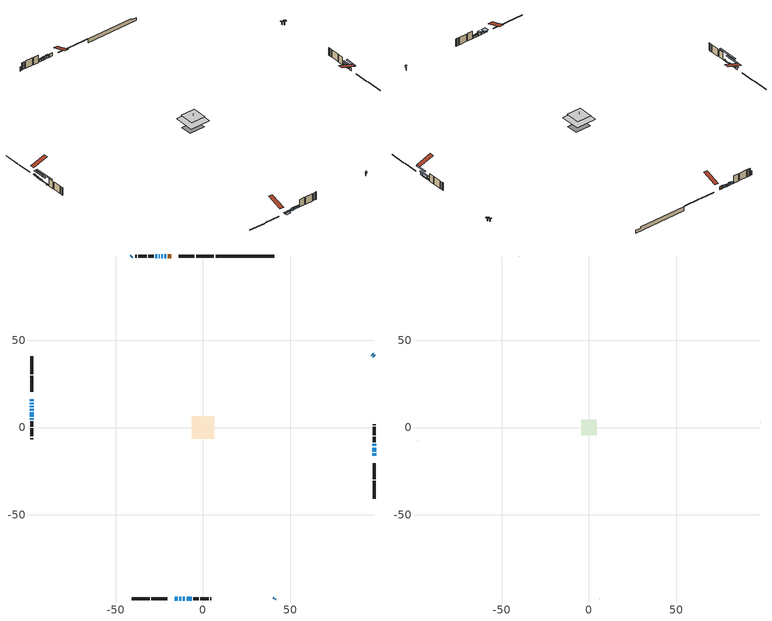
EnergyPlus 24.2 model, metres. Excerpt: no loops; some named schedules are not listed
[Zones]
conditioned space
 floor outside (Floor1 construction): -2.24,-2.24 -2.24,2.24 2.24,2.24 2.24,-2.24 z0.54
 floor outside (Floor2 construction): -0.95,-0.95 -0.95,0.95 0.95,0.95 0.95,-0.95 z0.54
 floor adiabatic (AdiabaticFloorConstruction): -6.33,-6.33 -6.33,6.33 6.33,6.33 6.33,-6.33 z2.98
 floor foundation (Slab1 construction): -4.94,-3.44 -4.94,3.44 4.94,3.44 4.94,-3.44 z-2.13
 wall outside (RimJoist1 construction): 6.24,98.26 -3.99,98.26 / -40.7,-98.26 -30.47,-98.26 / -98.26,40.7 -98.26,30.47 / 98.26,-40.7 98.26,-30.47 z0.54:0.84
 wall outside (RimJoist2 construction): -4.92,98.26 -13.95,98.26 / -29.54,-98.26 -20.5,-98.26 / -98.26,29.54 -98.26,20.5 / 98.26,-29.54 98.26,-20.5 z0.54:0.84
 wall outside (AdiabaticWallConstruction 1): -18.32,98.26 -20.14,98.26 z0.54:2.57
 wall outside (AdiabaticWallConstruction): -16.14,-98.26 -14.53,-98.26 z0.54:0.95; -13.61,-98.26 -12.44,-98.26 / -23.11,98.26 -23.88,98.26 / -98.26,12.45 -98.26,11.69 / -98.26,10.76 -98.26,9.59 / -9.41,-98.26 -6.47,-98.26 z0.54:1.51; -21.07,98.26 -22.19,98.26 / 97.28,41.68 96.95,42 / -40.7,98.26 -41.02,97.93 / -24.8,98.26 -25.29,98.26 z0.54:2.01; -98.26,16.14 -98.26,14.97 / -26.21,98.26 -27.38,98.26 z0.54:1.71; -98.26,14.04 -98.26,13.38 z0.54:1.4; 40.7,-98.26 41.02,-97.93 / -11.51,-98.26 -10.34,-98.26 / 98.26,40.7 97.93,41.02 / 98.26,-16.14 98.26,-14.81 z0.54:2.32; 98.26,-13.89 98.26,-11.49 / -98.26,8.66 -98.26,6.27 z0.54:1.13; 98.26,-10.57 98.26,-9.35 z0.54:1.46; -98.26,5.35 -98.26,4.5 z0.54:0.77
 wall outside (Wall1 construction): -28.31,98.26 -31.39,98.26 / -5.54,-98.26 -2.46,-98.26 / -98.26,3.58 -98.26,0.5 / 98.26,-8.42 98.26,-5.34 z0.54:5.42
 wall outside (Wall2 construction): -32.32,98.26 -37.03,98.26 / -1.53,-98.26 3.18,-98.26 / -98.26,-0.43 -98.26,-5.15 / 98.26,-4.41 98.26,0.31 z0.54:5.42
 wall outside (Wall3 construction): -37.96,98.26 -38.72,98.26 / 4.11,-98.26 4.86,-98.26 / -98.26,-6.07 -98.26,-6.83 / 98.26,1.23 98.26,1.99 z0.54:5.42
 wall foundation (FoundationWall1 construction): 7.17,98.26,-2.13 7.17,98.26,0.54 37.35,98.26,0.54 37.35,98.26,-0.29 40.7,98.26,-0.29 40.7,98.26,-2.13
 window (WindowConstruction 17): -16.14,-98.26 -14.54,-98.26 z0.54:0.95
 window (WindowConstruction 4): -13.61,-98.26 -12.44,-98.26 z0.54:1.51
 window (WindowConstruction 5): -21.07,98.26 -22.18,98.26 z0.54:2.01
 window (WindowConstruction 6): -98.26,16.14 -98.26,14.97 z0.54:1.71
 window (WindowConstruction 7): -98.26,14.04 -98.26,13.38 z0.54:1.4
 window (WindowConstruction 8): 40.7,-98.26 41.02,-97.93 z0.54:2.32
 window (WindowConstruction 9): -23.11,98.26 -23.87,98.26 z0.54:1.51
 window (WindowConstruction 10): -11.51,-98.26 -10.34,-98.26 z0.54:2.32
 window (WindowConstruction 11): -98.26,12.45 -98.26,11.69 z0.54:1.51
 window (WindowConstruction 12): 98.26,40.7 97.93,41.02 z0.54:2.32
 window (WindowConstruction 13): 98.26,-16.14 98.26,-14.81 z0.54:2.32
 window (WindowConstruction 14): 97.28,41.68 96.95,42 z0.54:2.01
 window (WindowConstruction 15): -40.7,98.26 -41.02,97.93 z0.54:2.01
 window (WindowConstruction 16): -98.26,10.76 -98.26,9.59 z0.54:1.51
 window (WindowConstruction 19): 98.26,-13.89 98.26,-11.49 z0.54:1.13
 window (WindowConstruction 20): -98.26,8.66 -98.26,6.27 z0.54:1.13
 window (WindowConstruction 18): -24.8,98.26 -25.29,98.26 z0.54:2.01
 window (WindowConstruction): 98.26,-10.57 98.26,-9.35 z0.54:1.45
 window (WindowConstruction 1): -26.21,98.26 -27.38,98.26 z0.54:1.71
 window (WindowConstruction 2): -9.41,-98.26 -6.47,-98.26 z0.54:1.51
 window (WindowConstruction 3): -98.26,5.34 -98.26,4.51 z0.54:0.77
 door (Door): -18.32,98.26 -20.14,98.26 z0.54:2.57
 ceiling adiabatic (AdiabaticFloorConstruction): 6.33,-6.33 6.33,6.33 -6.33,6.33 -6.33,-6.33 z2.98
attic - vented
 floor to conditioned space (Floor3 construction Reversed): -4.56,-4.56 -4.56,4.56 4.56,4.56 4.56,-4.56 z5.42
 floor to conditioned space (Floor4 construction Reversed): -0.63,-0.63 -0.63,0.63 0.63,0.63 0.63,-0.63 z5.42
 floor to conditioned space (Floor5 construction Reversed): -1.65,-1.65 -1.65,1.65 1.65,1.65 1.65,-1.65 z5.42
 wall outside (Wall4 construction): -39.64,98.26 -39.77,98.26 / 5.79,-98.26 5.92,-98.26 / -98.26,-7.76 -98.26,-7.88 / 98.26,2.92 98.26,3.04 z0.54:5.42
 roof outside (Roof1 construction): -17.39,98.26,5.42 -17.39,88.74,8.59 -14.88,88.74,8.59 -14.88,98.26,5.42; -17.07,-98.26,5.42 -17.07,-88.74,8.59 -19.57,-88.74,8.59 -19.57,-98.26,5.42; -98.26,17.07,5.42 -88.74,17.07,8.59 -88.74,19.57,8.59 -98.26,19.57,5.42; 98.26,-17.07,5.42 88.74,-17.07,8.59 88.74,-19.57,8.59 98.26,-19.57,5.42
shading: -13.93,-98.26 -16.75,-98.26 -16.75,-100.7 -13.93,-100.7 z1.55; -12.14,-98.26 -13.91,-98.26 -13.91,-98.72 -12.14,-98.72 z1.8; -22.48,98.26 -20.77,98.26 -20.77,99.02 -22.48,99.02 z2.31; -98.26,14.82 -98.26,16.29 -99.02,16.29 -99.02,14.82 z1.86; -98.26,13.23 -98.26,14.19 -99.02,14.19 -99.02,13.23 z1.55; 41.45,-97.5 40.27,-98.69 40.7,-99.12 41.88,-97.93 z2.93; -24.48,98.26 -22.5,98.26 -22.5,98.41 -24.48,98.41 z2.12; -10.19,-98.26 -11.66,-98.26 -11.66,-99.48 -10.19,-99.48 z2.47; -98.26,8.64 -98.26,15.5 -99.02,15.5 -99.02,8.64 z4.56; 97.5,41.45 98.69,40.27 99.12,40.7 97.93,41.88 z2.93; 98.26,-11.76 98.26,-19.19 99.02,-19.19 99.02,-11.76 z5.37; 96.52,42.43 97.71,41.25 97.81,41.35 96.63,42.54 z2.62; -41.45,97.5 -40.27,98.69 -40.37,98.79 -41.56,97.61 z2.62; -98.26,6.54 -98.26,13.81 -99.02,13.81 -99.02,6.54 z4.56; 98.26,-9.36 98.26,-16.02 99.02,-16.02 99.02,-9.36 z3.26; -98.26,1.09 -98.26,13.84 -99.02,13.84 -99.02,1.09 z6.3; -25.89,98.26 -24.19,98.26 -24.19,98.41 -25.89,98.41 z2.62; 98.26,-9.05 98.26,-10.86 99.02,-10.86 99.02,-9.05 z1.75; -27.68,98.26 -25.92,98.26 -25.92,99.02 -27.68,99.02 z2.01; -5.86,-98.26 -10.02,-98.26 -10.02,-98.72 -5.86,-98.72 z2.12; -98.26,4.36 -98.26,5.49 -99.02,5.49 -99.02,4.36 z0.92
[Building]
Building 1: Terrain=Suburbs
[Site:Location]
Edmonton Intl AP_AB: Latitude {deg}=53.31; Longitude {deg}=-113.58; Time Zone {hr}=-7; Elevation {m}=723; Keep Site Location Information=Yes
[Site:GroundTemperature:Shallow]
-1.56185, -3.61833, -3.78302, -2.80711, 1.11059, 5.01004, 8.39065, 10.5322, 10.7141, 8.97234, 5.67794, 1.89811
[Site:WaterMainsTemperature]
Calculation Method=Schedule; Temperature Schedule=mains temperature schedule
[Material] Roughness=Rough; Thermal Absorptance=0.9
Name | Thickness {m} | Conductivity {W/m-K} | Density {kg/m3} | Specific Heat {J/kg-K} | Solar Absorptance | Visible Absorptance
asphalt or fiberglass shingles | 0.00635 | 0.162714 | 1121.4 | 1465.45 | 0.4 | 0.4
ceiling loosefill ins | 0.169333 | 0.0480833 | 16.02 | 1046.75 | 0.7 | 0.7
ceiling stud and cavity | 0.1397 | 0.141421 | 65.682 | 1177.47 | 0.7 | 0.7
ceiling stud and cavity 1 | 0.1397 | 0.181549 | 65.682 | 1177.47 | 0.7 | 0.7
ceiling stud and cavity 2 | 0.1397 | 0.205005 | 65.682 | 1177.47 | 0.7 | 0.7
concrete 4.0 in. | 0.1016 | 1.803125 | 2242.8 | 837.4 | 0.7 | 0.7
concrete 8.0 in. | 0.2032 | 1.803125 | 2242.8 | 837.4 | 0.7 | 0.7
door material | 0.04445 | 0.0451087 | 512.64 | 1214.23 | 0.7 | 0.7
exterior vertical ins | 0.0483764 | 0.029427 | 32.04 | 1214.23 | 0.7 | 0.7
floor covering | 0.0127 | 0.0433444 | 54.468 | 1339.84 | 0.6 | 0.6
floor rigid ins | 0.103632 | 0.029427 | 32.04 | 1214.23 | 0.7 | 0.7
floor rigid ins 1; wall rigid ins 1 | 0.512978 | 0.029427 | 32.04 | 1214.23 | 0.7 | 0.7
floor stud and cavity | 0.1397 | 0.137215 | 92.3553 | 1139.71 | 0.7 | 0.7
floor stud and cavity 1 | 0.1397 | 0.137692 | 92.3553 | 1139.71 | 0.7 | 0.7
floor stud and cavity 2 | 0.1397 | 1.75129 | 37.0049 | 1207.88 | 0.7 | 0.7
furniture material conditioned space 1 | 0.1524 | 0.115458 | 640.8 | 1214.23 | 0.6 | 0.6
gypsum board | 0.0127 | 0.160291 | 801 | 837.4 | 0.6 | 0.6
gypsum board 1 | 0.0127 | 0.160291 | 801 | 837.4 | 0.7 | 0.7
osb sheathing 0.5 in. | 0.0127 | 0.115458 | 512.64 | 1214.23 | 0.7 | 0.7
osb sheathing 0.75 in. | 0.01905 | 0.115458 | 512.64 | 1214.23 | 0.7 | 0.7
osb sheathing 2.0 in. | 0.0508 | 0.115458 | 512.64 | 1214.23 | 0.7 | 0.7
rim joist stud and cavity | 0.0508 | 0.0451784 | 125.044 | 1163.47 | 0.6 | 0.6
rim joist stud and cavity 1 | 0.0508 | 0.029095 | 125.044 | 1163.47 | 0.6 | 0.6
wall rigid ins | 0.051816 | 0.029427 | 32.04 | 1214.23 | 0.7 | 0.7
wall stud and cavity | 0.1397 | 0.273587 | 139.0536 | 1170.24 | 0.7 | 0.7
wall stud and cavity 1 | 0.1397 | 0.226685 | 139.0536 | 1170.24 | 0.7 | 0.7
wall stud and cavity 2 | 0.1397 | 0.298273 | 139.0536 | 1170.24 | 0.7 | 0.7
wall stud and cavity 3 | 0.0889 | 6.1454 | 50.32683 | 1063.81 | 0.6 | 0.6
wall stud and cavity 4 | 0.0889 | 0.380278 | 52.3479 | 1209.89 | 0.7 | 0.7
wall stud and cavity 5 | 0.0889 | 0.391764 | 83.0341 | 1211.67 | 0.7 | 0.7
wood siding | 0.0254 | 0.102417 | 544.68 | 1172.36 | 0.4 | 0.4
wood siding 1 | 0.00254 | 0.102417 | 544.68 | 1172.36 | 0.4 | 0.4
wood siding 2; wood siding 3; wood siding 4 | 0.0254 | 0.102417 | 544.68 | 1172.36 | 0.7 | 0.7
[WindowMaterial:SimpleGlazingSystem]
Name | U-Factor {W/m2-K} | Solar Heat Gain Coefficient
WindowMaterial | 2.11392 | 0.61
WindowMaterial 1 | 2.231454 | 0.52
WindowMaterial 10 | 2.2394 | 0.5
WindowMaterial 11 | 2.22123 | 0.52
WindowMaterial 12 | 2.293912 | 0.46
WindowMaterial 13 | 2.19966 | 0.54
WindowMaterial 14 | 2.21839 | 0.49
WindowMaterial 15 | 2.15821 | 0.56
WindowMaterial 16 | 2.29618 | 0.45
WindowMaterial 2 | 2.22067 | 0.53
WindowMaterial 3 | 2.76689 | 0.26
WindowMaterial 4 | 2.245649 | 0.51
WindowMaterial 5 | 2.25644 | 0.49
WindowMaterial 6 | 2.319463 | 0.43
WindowMaterial 7 | 2.2871 | 0.46
WindowMaterial 8 | 2.134928 | 0.59
WindowMaterial 9 | 2.08894 | 0.63
[Construction]
AdiabaticFloorConstruction: floor stud and cavity 2, floor rigid ins 1, osb sheathing 0.75 in., floor covering
AdiabaticWallConstruction: wood siding 3, wall rigid ins 1, wall stud and cavity 4, gypsum board
AdiabaticWallConstruction 1: wood siding 4, wall rigid ins 1, wall stud and cavity 4, gypsum board
Door: door material
Floor1 construction: floor stud and cavity, floor rigid ins, osb sheathing 0.75 in., floor covering
Floor2 construction: floor stud and cavity 1, floor rigid ins, osb sheathing 0.75 in., floor covering
Floor3 construction Reversed: gypsum board, ceiling stud and cavity, ceiling loosefill ins
Floor4 construction Reversed: gypsum board, ceiling stud and cavity 1, ceiling loosefill ins
Floor5 construction Reversed: gypsum board, ceiling stud and cavity 2, ceiling loosefill ins
FoundationWall1 construction: concrete 8.0 in., gypsum board 1
furniture construction conditioned space 1: furniture material conditioned space 1
PartitionWallConstruction: gypsum board, wall stud and cavity 5, gypsum board
RimJoist1 construction: wood siding 2, osb sheathing 2.0 in., rim joist stud and cavity
RimJoist2 construction: wood siding 2, osb sheathing 2.0 in., rim joist stud and cavity 1
Roof1 construction: asphalt or fiberglass shingles
Slab1 construction: concrete 4.0 in.
Wall1 construction: wood siding, wall rigid ins, osb sheathing 0.5 in., wall stud and cavity, gypsum board
Wall2 construction: wood siding, wall rigid ins, osb sheathing 0.5 in., wall stud and cavity 1, gypsum board
Wall3 construction: wood siding, wall rigid ins, osb sheathing 0.5 in., wall stud and cavity 2, gypsum board
Wall4 construction: wood siding 1, wall stud and cavity 3
WindowConstruction: WindowMaterial
WindowConstruction 1; WindowConstruction 6: WindowMaterial 1
WindowConstruction 10: WindowMaterial 9
WindowConstruction 11: WindowMaterial 10
WindowConstruction 12; WindowConstruction 8: WindowMaterial 7
WindowConstruction 13: WindowMaterial 11
WindowConstruction 14; WindowConstruction 15: WindowMaterial 12
WindowConstruction 16: WindowMaterial 13
WindowConstruction 17: WindowMaterial 14
WindowConstruction 18: WindowMaterial 15
WindowConstruction 19; WindowConstruction 20: WindowMaterial 16
WindowConstruction 2: WindowMaterial 2
WindowConstruction 3: WindowMaterial 3
WindowConstruction 4: WindowMaterial 4
WindowConstruction 5: WindowMaterial 5
WindowConstruction 7: WindowMaterial 6
WindowConstruction 9: WindowMaterial 8
[Zone] Multiplier=1; Part of Total Floor Area=Yes
Name | Volume {m3}
attic - vented | 49.2647
conditioned space | 626
[Space]
Name | Zone | Volume {m3}
attic - vented 1 | attic - vented | 49.2647
conditioned space 1 | conditioned space | 626
[ZoneInfiltration:EffectiveLeakageArea]
infil attic - vented 1: Zone or Space=attic - vented 1; Schedule=Always On Discrete; Effective Air Leakage Area {cm2}=3325.22; Stack Coefficient=0.000559699; Wind Coefficient=1.59844e-05
[ZoneMixing]
whole house fan mix: Zone or Space=attic - vented; Schedule=Always On Continuous; Design Flow Rate Calculation Method=Flow/Zone; Design Flow Rate {m3/s}=0; Source Zone or Space=conditioned space
[SurfaceProperty:ExposedFoundationPerimeter]
Slab1: Exposed Perimeter Calculation Method=TotalExposedPerimeter; Total Exposed Perimeter {m}=33.529
[InternalMass] Zone or ZoneList=conditioned space; Space or SpaceList=conditioned space 1
Name | Construction | Surface Area {m2}
furniture mass conditioned space 1 | furniture construction conditioned space 1 | 100.704
partition wall mass | PartitionWallConstruction | 251.76
[Lights]
interior lighting: Zone or ZoneList or Space or SpaceList=conditioned space 1; Schedule=interior lighting schedule; Design Level Calculation Method=LightingLevel; Lighting Level {W}=343.2; Return Air Fraction=0; Fraction Radiant=0.6; Fraction Visible=0.2; Fraction Replaceable=1
[People]
occupants: Zone or ZoneList or Space or SpaceList=conditioned space 1; Number of People Schedule=occupants schedule; Number of People Calculation Method=People; Number of People=3; Fraction Radiant=0.314171; Sensible Heat Fraction=0.56303; Activity Level Schedule=occupants activity schedule; Carbon Dioxide Generation Rate {m3/s-W}=0; Enable ASHRAE 55 Comfort Warnings=No; Mean Radiant Temperature Calculation Type=EnclosureAveraged
[ElectricEquipment] Zone or ZoneList or Space or SpaceList=conditioned space 1; Design Level Calculation Method=EquipmentLevel
Name | Schedule | Design Level {W} | Fraction Latent | Fraction Radiant | Fraction Lost
clothes dryer | clothes dryer schedule | 140.772 | 0.015 | 0.081 | 0.85
clothes washer | clothes washer schedule | 32.1985 | 0.03 | 0.162 | 0.7
cooking range | cooking range schedule | 215.147 | 0.08 | 0.432 | 0.2
dishwasher | dishwasher schedule | 66.8632 | 0.3 | 0.18 | 0.4
fridge | fridge schedule | 72.9452 | 0 | 0.6 | 0
mech vent bath fan 0 | mech vent bath fan 0 schedule | 50.2 | 0 | 0 | 1
mech vent bath fan 1 | mech vent bath fan 1 schedule | 50.2 | 0 | 0 | 1
mech vent bath fan 2 | mech vent bath fan 2 schedule | 50.2 | 0 | 0 | 1
mech vent bath fan 3 | mech vent bath fan 3 schedule | 50.2 | 0 | 0 | 1
mech vent house fan | mech vent house fan schedule | 0 | 0 | 0 | 1
mech vent house fan cfis | mech vent house fan cfis schedule | 0 | 0 | 0 | 0
mech vent range fan 0 | mech vent range fan 0 schedule | 57 | 0 | 0 | 1
misc plug loads | misc plug loads schedule | 494.7 | 0.045 | 0.513 | 0.1
whole house fan | Always On Discrete | 0 | 0 | 0 | 1
[OtherEquipment] Zone or ZoneList or Space or SpaceList=conditioned space 1; Design Level Calculation Method=EquipmentLevel
Name | Fuel Type | Schedule | Design Level {W} | Fraction Latent | Fraction Radiant | Fraction Lost
clothes dryer 1 | Electricity | clothes dryer schedule | 0 | 0.015 | 0.081 | 0.85
cooking range 1 | Electricity | cooking range schedule | 0 | 0.08 | 0.432 | 0.2
general water use latent | None | general water use schedule | 62.594 | 1 | 0 | 0
general water use sensible | None | general water use schedule | -61.6891 | 0 | 0.6 | 0
mech vent house fan latent load | None | Always On Discrete | 0 | 1 | 0 | 0
mech vent house fan sensible load | None | Always On Discrete | 0 | 0 | 0 | 0
water heater energy adjustment1 | NaturalGas | Always On Discrete | 0.01 | 0 | 0 | 1
[ZoneInfiltration:DesignFlowRate] Zone or ZoneList or Space or SpaceList=conditioned space 1; Schedule=Always On Discrete; Design Flow Rate Calculation Method=Flow/Zone; Design Flow Rate {m3/s}=0
infil flow; natural vent flow; whole house fan flow
[Foundation:Kiva]
Foundation Kiva 1: Initial Indoor Air Temperature {C}=18; Wall Height Above Grade {m}=0.539984; Wall Depth Below Slab {m}=0.2032; Custom Block Material Name 1=exterior vertical ins; Custom Block Depth 1 {m}=2.66999; Custom Block X Position 1 {m}=0.2159; Custom Block Z Position 1 {m}=0
[Foundation:Kiva:Settings]
Soil Conductivity {W/m-K}=0.849921; Soil Density {kg/m3}=1842.3; Soil Specific Heat {J/kg-K}=418.7; Ground Solar Absorptivity=0.9; Ground Thermal Absorptivity=0.9; Ground Surface Roughness {m}=0.03; Far-Field Width {m}=40; Deep-Ground Boundary Condition=ZeroFlux; Deep-Ground Depth {m}=40; Minimum Cell Dimension {m}=0.2; Maximum Cell Growth Coefficient=3; Simulation Timestep=Timestep
[Exterior:Lights]
exterior lighting: Schedule=exterior lighting schedule; Design Level {W}=75.6
[Schedule:Constant]
Name | Hourly Value
Always On Continuous; mech vent house fan schedule; mech vent house fan cfis schedule; Always On Discrete | 1
occupants activity schedule | 117.228
fridge schedule | 0
[Schedule:Week:Daily]
interior lighting schedule Week Rule - Jan1-Jan27: interior lighting schedule day, interior lighting schedule day, interior lighting schedule day, interior lighting schedule day, interior lighting schedule day, interior lighting schedule day, interior lighting schedule day, interior lighting schedule default day, interior lighting schedule default day, interior lighting schedule default day, interior lighting schedule default day, interior lighting schedule default day
interior lighting schedule Week Rule - Jan28-Feb3: interior lighting schedule day, interior lighting schedule day, interior lighting schedule day, interior lighting schedule day, interior lighting schedule day 1, interior lighting schedule day 1, interior lighting schedule day 1, interior lighting schedule default day, interior lighting schedule default day, interior lighting schedule default day, interior lighting schedule default day, interior lighting schedule default day
interior lighting schedule Week Rule - Feb4-Feb24: interior lighting schedule day 1, interior lighting schedule day 1, interior lighting schedule day 1, interior lighting schedule day 1, interior lighting schedule day 1, interior lighting schedule day 1, interior lighting schedule day 1, interior lighting schedule default day, interior lighting schedule default day, interior lighting schedule default day, interior lighting schedule default day, interior lighting schedule default day
interior lighting schedule Week Rule - Feb25-Mar3: interior lighting schedule day 1, interior lighting schedule day 1, interior lighting schedule day 1, interior lighting schedule day 1, interior lighting schedule day 2, interior lighting schedule day 2, interior lighting schedule day 2, interior lighting schedule default day, interior lighting schedule default day, interior lighting schedule default day, interior lighting schedule default day, interior lighting schedule default day
interior lighting schedule Week Rule - Mar4-Mar31: interior lighting schedule day 2, interior lighting schedule day 2, interior lighting schedule day 2, interior lighting schedule day 2, interior lighting schedule day 2, interior lighting schedule day 2, interior lighting schedule day 2, interior lighting schedule default day, interior lighting schedule default day, interior lighting schedule default day, interior lighting schedule default day, interior lighting schedule default day
interior lighting schedule Week Rule - Apr1-Apr28: interior lighting schedule day 3, interior lighting schedule day 3, interior lighting schedule day 3, interior lighting schedule day 3, interior lighting schedule day 3, interior lighting schedule day 3, interior lighting schedule day 3, interior lighting schedule default day, interior lighting schedule default day, interior lighting schedule default day, interior lighting schedule default day, interior lighting schedule default day
interior lighting schedule Week Rule - Apr29-May5: interior lighting schedule day 3, interior lighting schedule day 3, interior lighting schedule day 4, interior lighting schedule day 4, interior lighting schedule day 4, interior lighting schedule day 4, interior lighting schedule day 4, interior lighting schedule default day, interior lighting schedule default day, interior lighting schedule default day, interior lighting schedule default day, interior lighting schedule default day
interior lighting schedule Week Rule - May6-May26: interior lighting schedule day 4, interior lighting schedule day 4, interior lighting schedule day 4, interior lighting schedule day 4, interior lighting schedule day 4, interior lighting schedule day 4, interior lighting schedule day 4, interior lighting schedule default day, interior lighting schedule default day, interior lighting schedule default day, interior lighting schedule default day, interior lighting schedule default day
interior lighting schedule Week Rule - May27-Jun2: interior lighting schedule day 4, interior lighting schedule day 4, interior lighting schedule day 4, interior lighting schedule day 4, interior lighting schedule day 4, interior lighting schedule day 5, interior lighting schedule day 5, interior lighting schedule default day, interior lighting schedule default day, interior lighting schedule default day, interior lighting schedule default day, interior lighting schedule default day
interior lighting schedule Week Rule - Jun3-Jun30: interior lighting schedule day 5, interior lighting schedule day 5, interior lighting schedule day 5, interior lighting schedule day 5, interior lighting schedule day 5, interior lighting schedule day 5, interior lighting schedule day 5, interior lighting schedule default day, interior lighting schedule default day, interior lighting schedule default day, interior lighting schedule default day, interior lighting schedule default day
interior lighting schedule Week Rule - Jul1-Jul28: interior lighting schedule day 6, interior lighting schedule day 6, interior lighting schedule day 6, interior lighting schedule day 6, interior lighting schedule day 6, interior lighting schedule day 6, interior lighting schedule day 6, interior lighting schedule default day, interior lighting schedule default day, interior lighting schedule default day, interior lighting schedule default day, interior lighting schedule default day
interior lighting schedule Week Rule - Jul29-Aug4: interior lighting schedule day 6, interior lighting schedule day 6, interior lighting schedule day 6, interior lighting schedule day 7, interior lighting schedule day 7, interior lighting schedule day 7, interior lighting schedule day 7, interior lighting schedule default day, interior lighting schedule default day, interior lighting schedule default day, interior lighting schedule default day, interior lighting schedule default day
interior lighting schedule Week Rule - Aug5-Aug25: interior lighting schedule day 7, interior lighting schedule day 7, interior lighting schedule day 7, interior lighting schedule day 7, interior lighting schedule day 7, interior lighting schedule day 7, interior lighting schedule day 7, interior lighting schedule default day, interior lighting schedule default day, interior lighting schedule default day, interior lighting schedule default day, interior lighting schedule default day
interior lighting schedule Week Rule - Aug26-Sep1: interior lighting schedule day 7, interior lighting schedule day 7, interior lighting schedule day 7, interior lighting schedule day 7, interior lighting schedule day 7, interior lighting schedule day 7, interior lighting schedule day 8, interior lighting schedule default day, interior lighting schedule default day, interior lighting schedule default day, interior lighting schedule default day, interior lighting schedule default day
interior lighting schedule Week Rule - Sep2-Sep29: interior lighting schedule day 8, interior lighting schedule day 8, interior lighting schedule day 8, interior lighting schedule day 8, interior lighting schedule day 8, interior lighting schedule day 8, interior lighting schedule day 8, interior lighting schedule default day, interior lighting schedule default day, interior lighting schedule default day, interior lighting schedule default day, interior lighting schedule default day
interior lighting schedule Week Rule - Sep30-Oct6: interior lighting schedule day 8, interior lighting schedule day 9, interior lighting schedule day 9, interior lighting schedule day 9, interior lighting schedule day 9, interior lighting schedule day 9, interior lighting schedule day 9, interior lighting schedule default day, interior lighting schedule default day, interior lighting schedule default day, interior lighting schedule default day, interior lighting schedule default day
interior lighting schedule Week Rule - Oct7-Oct27: interior lighting schedule day 9, interior lighting schedule day 9, interior lighting schedule day 9, interior lighting schedule day 9, interior lighting schedule day 9, interior lighting schedule day 9, interior lighting schedule day 9, interior lighting schedule default day, interior lighting schedule default day, interior lighting schedule default day, interior lighting schedule default day, interior lighting schedule default day
interior lighting schedule Week Rule - Oct28-Nov3: interior lighting schedule day 9, interior lighting schedule day 9, interior lighting schedule day 9, interior lighting schedule day 9, interior lighting schedule day 10, interior lighting schedule day 10, interior lighting schedule day 10, interior lighting schedule default day, interior lighting schedule default day, interior lighting schedule default day, interior lighting schedule default day, interior lighting schedule default day
interior lighting schedule Week Rule - Nov4-Nov24: interior lighting schedule day 10, interior lighting schedule day 10, interior lighting schedule day 10, interior lighting schedule day 10, interior lighting schedule day 10, interior lighting schedule day 10, interior lighting schedule day 10, interior lighting schedule default day, interior lighting schedule default day, interior lighting schedule default day, interior lighting schedule default day, interior lighting schedule default day
interior lighting schedule Week Rule - Nov25-Dec1: interior lighting schedule day 10, interior lighting schedule day 10, interior lighting schedule day 10, interior lighting schedule day 10, interior lighting schedule day 10, interior lighting schedule day 10, interior lighting schedule day 11, interior lighting schedule default day, interior lighting schedule default day, interior lighting schedule default day, interior lighting schedule default day, interior lighting schedule default day
interior lighting schedule Week Rule - Dec2-Dec31: interior lighting schedule day 11, interior lighting schedule day 11, interior lighting schedule day 11, interior lighting schedule day 11, interior lighting schedule day 11, interior lighting schedule day 11, interior lighting schedule day 11, interior lighting schedule default day, interior lighting schedule default day, interior lighting schedule default day, interior lighting schedule default day, interior lighting schedule default day
occupants schedule Week Rule - Jan1-Dec31: occupants schedule day, occupants schedule day, occupants schedule day, occupants schedule day, occupants schedule day, occupants schedule day, occupants schedule day, occupants schedule default day, occupants schedule default day, occupants schedule default day, occupants schedule default day, occupants schedule default day
clothes dryer schedule Week Rule - Jan1-Dec31: clothes dryer schedule day, clothes dryer schedule day, clothes dryer schedule day, clothes dryer schedule day, clothes dryer schedule day, clothes dryer schedule day, clothes dryer schedule day, clothes dryer schedule default day, clothes dryer schedule default day, clothes dryer schedule default day, clothes dryer schedule default day, clothes dryer schedule default day
clothes washer schedule Week Rule - Jan1-Dec31: clothes washer schedule day, clothes washer schedule day, clothes washer schedule day, clothes washer schedule day, clothes washer schedule day, clothes washer schedule day, clothes washer schedule day, clothes washer schedule default day, clothes washer schedule default day, clothes washer schedule default day, clothes washer schedule default day, clothes washer schedule default day
cooking range schedule Week Rule - Jan1-Dec31: cooking range schedule day, cooking range schedule day, cooking range schedule day, cooking range schedule day, cooking range schedule day, cooking range schedule day, cooking range schedule day, cooking range schedule default day, cooking range schedule default day, cooking range schedule default day, cooking range schedule default day, cooking range schedule default day
dishwasher schedule Week Rule - Jan1-Dec31: dishwasher schedule day, dishwasher schedule day, dishwasher schedule day, dishwasher schedule day, dishwasher schedule day, dishwasher schedule day, dishwasher schedule day, dishwasher schedule default day, dishwasher schedule default day, dishwasher schedule default day, dishwasher schedule default day, dishwasher schedule default day
mech vent bath fan 0 schedule Week Rule - Jan1-Dec31: mech vent bath fan 0 schedule day, mech vent bath fan 0 schedule day, mech vent bath fan 0 schedule day, mech vent bath fan 0 schedule day, mech vent bath fan 0 schedule day, mech vent bath fan 0 schedule day, mech vent bath fan 0 schedule day, mech vent bath fan 0 schedule default day, mech vent bath fan 0 schedule default day, mech vent bath fan 0 schedule default day, mech vent bath fan 0 schedule default day, mech vent bath fan 0 schedule default day
mech vent bath fan 1 schedule Week Rule - Jan1-Dec31: mech vent bath fan 1 schedule day, mech vent bath fan 1 schedule day, mech vent bath fan 1 schedule day, mech vent bath fan 1 schedule day, mech vent bath fan 1 schedule day, mech vent bath fan 1 schedule day, mech vent bath fan 1 schedule day, mech vent bath fan 1 schedule default day, mech vent bath fan 1 schedule default day, mech vent bath fan 1 schedule default day, mech vent bath fan 1 schedule default day, mech vent bath fan 1 schedule default day
mech vent bath fan 2 schedule Week Rule - Jan1-Dec31: mech vent bath fan 2 schedule day, mech vent bath fan 2 schedule day, mech vent bath fan 2 schedule day, mech vent bath fan 2 schedule day, mech vent bath fan 2 schedule day, mech vent bath fan 2 schedule day, mech vent bath fan 2 schedule day, mech vent bath fan 2 schedule default day, mech vent bath fan 2 schedule default day, mech vent bath fan 2 schedule default day, mech vent bath fan 2 schedule default day, mech vent bath fan 2 schedule default day
mech vent bath fan 3 schedule Week Rule - Jan1-Dec31: mech vent bath fan 3 schedule day, mech vent bath fan 3 schedule day, mech vent bath fan 3 schedule day, mech vent bath fan 3 schedule day, mech vent bath fan 3 schedule day, mech vent bath fan 3 schedule day, mech vent bath fan 3 schedule day, mech vent bath fan 3 schedule default day, mech vent bath fan 3 schedule default day, mech vent bath fan 3 schedule default day, mech vent bath fan 3 schedule default day, mech vent bath fan 3 schedule default day
mech vent range fan 0 schedule Week Rule - Jan1-Dec31: mech vent range fan 0 schedule day, mech vent range fan 0 schedule day, mech vent range fan 0 schedule day, mech vent range fan 0 schedule day, mech vent range fan 0 schedule day, mech vent range fan 0 schedule day, mech vent range fan 0 schedule day, mech vent range fan 0 schedule default day, mech vent range fan 0 schedule default day, mech vent range fan 0 schedule default day, mech vent range fan 0 schedule default day, mech vent range fan 0 schedule default day
misc plug loads schedule Week Rule - Jan1-Dec31: misc plug loads schedule day, misc plug loads schedule day, misc plug loads schedule day, misc plug loads schedule day, misc plug loads schedule day, misc plug loads schedule day, misc plug loads schedule day, misc plug loads schedule default day, misc plug loads schedule default day, misc plug loads schedule default day, misc plug loads schedule default day, misc plug loads schedule default day
general water use schedule Week Rule - Jan1-Dec31: general water use schedule day, general water use schedule day, general water use schedule day, general water use schedule day, general water use schedule day, general water use schedule day, general water use schedule day, general water use schedule default day, general water use schedule default day, general water use schedule default day, general water use schedule default day, general water use schedule default day
[Schedule:Year]
interior lighting schedule: interior lighting schedule Week Rule - Jan1-Jan27, 1, 1, 1, 27, interior lighting schedule Week Rule - Jan28-Feb3, 1, 28, 2, 3, interior lighting schedule Week Rule - Feb4-Feb24, 2, 4, 2, 24, interior lighting schedule Week Rule - Feb25-Mar3, 2, 25, 3, 3, interior lighting schedule Week Rule - Mar4-Mar31, 3, 4, 3, 31, interior lighting schedule Week Rule - Apr1-Apr28, 4, 1, 4, 28, interior lighting schedule Week Rule - Apr29-May5, 4, 29, 5, 5, interior lighting schedule Week Rule - May6-May26, 5, 6, 5, 26, interior lighting schedule Week Rule - May27-Jun2, 5, 27, 6, 2, interior lighting schedule Week Rule - Jun3-Jun30, 6, 3, 6, 30, interior lighting schedule Week Rule - Jul1-Jul28, 7, 1, 7, 28, interior lighting schedule Week Rule - Jul29-Aug4, 7, 29, 8, 4, interior lighting schedule Week Rule - Aug5-Aug25, 8, 5, 8, 25, interior lighting schedule Week Rule - Aug26-Sep1, 8, 26, 9, 1, interior lighting schedule Week Rule - Sep2-Sep29, 9, 2, 9, 29, interior lighting schedule Week Rule - Sep30-Oct6, 9, 30, 10, 6, interior lighting schedule Week Rule - Oct7-Oct27, 10, 7, 10, 27, interior lighting schedule Week Rule - Oct28-Nov3, 10, 28, 11, 3, interior lighting schedule Week Rule - Nov4-Nov24, 11, 4, 11, 24, interior lighting schedule Week Rule - Nov25-Dec1, 11, 25, 12, 1, interior lighting schedule Week Rule - Dec2-Dec31, 12, 2, 12, 31
occupants schedule: occupants schedule Week Rule - Jan1-Dec31, 1, 1, 12, 31
clothes dryer schedule: clothes dryer schedule Week Rule - Jan1-Dec31, 1, 1, 12, 31
clothes washer schedule: clothes washer schedule Week Rule - Jan1-Dec31, 1, 1, 12, 31
cooking range schedule: cooking range schedule Week Rule - Jan1-Dec31, 1, 1, 12, 31
dishwasher schedule: dishwasher schedule Week Rule - Jan1-Dec31, 1, 1, 12, 31
mech vent bath fan 0 schedule: mech vent bath fan 0 schedule Week Rule - Jan1-Dec31, 1, 1, 12, 31
mech vent bath fan 1 schedule: mech vent bath fan 1 schedule Week Rule - Jan1-Dec31, 1, 1, 12, 31
mech vent bath fan 2 schedule: mech vent bath fan 2 schedule Week Rule - Jan1-Dec31, 1, 1, 12, 31
mech vent bath fan 3 schedule: mech vent bath fan 3 schedule Week Rule - Jan1-Dec31, 1, 1, 12, 31
mech vent range fan 0 schedule: mech vent range fan 0 schedule Week Rule - Jan1-Dec31, 1, 1, 12, 31
misc plug loads schedule: misc plug loads schedule Week Rule - Jan1-Dec31, 1, 1, 12, 31
general water use schedule: general water use schedule Week Rule - Jan1-Dec31, 1, 1, 12, 31
exterior lighting schedule: exterior lighting schedule Week Rule - Jan1-Jan27, 1, 1, 1, 27, exterior lighting schedule Week Rule - Jan28-Feb3, 1, 28, 2, 3, exterior lighting schedule Week Rule - Feb4-Feb24, 2, 4, 2, 24, exterior lighting schedule Week Rule - Feb25-Mar3, 2, 25, 3, 3, exterior lighting schedule Week Rule - Mar4-Mar31, 3, 4, 3, 31, exterior lighting schedule Week Rule - Apr1-Apr28, 4, 1, 4, 28, exterior lighting schedule Week Rule - Apr29-May5, 4, 29, 5, 5, exterior lighting schedule Week Rule - May6-May26, 5, 6, 5, 26, exterior lighting schedule Week Rule - May27-Jun2, 5, 27, 6, 2, exterior lighting schedule Week Rule - Jun3-Jun30, 6, 3, 6, 30, exterior lighting schedule Week Rule - Jul1-Jul28, 7, 1, 7, 28, exterior lighting schedule Week Rule - Jul29-Aug4, 7, 29, 8, 4, exterior lighting schedule Week Rule - Aug5-Aug25, 8, 5, 8, 25, exterior lighting schedule Week Rule - Aug26-Sep1, 8, 26, 9, 1, exterior lighting schedule Week Rule - Sep2-Sep29, 9, 2, 9, 29, exterior lighting schedule Week Rule - Sep30-Oct6, 9, 30, 10, 6, exterior lighting schedule Week Rule - Oct7-Oct27, 10, 7, 10, 27, exterior lighting schedule Week Rule - Oct28-Nov3, 10, 28, 11, 3, exterior lighting schedule Week Rule - Nov4-Nov24, 11, 4, 11, 24, exterior lighting schedule Week Rule - Nov25-Dec1, 11, 25, 12, 1, exterior lighting schedule Week Rule - Dec2-Dec31, 12, 2, 12, 31
[Schedule:Compact]
mains temperature schedule: Through: 01/01, For: AllDays, Until: 24:00, 3.97167, Through: 01/02, For: AllDays, Until: 24:00, 3.90778, Through: 01/03, For: AllDays, Until: 24:00, 3.84556, Through: 01/04, For: AllDays, Until: 24:00, 3.78389, Through: 01/05, For: AllDays, Until: 24:00, 3.72278, Through: 01/06, For: AllDays, Until: 24:00, 3.66278, Through: 01/07, For: AllDays, Until: 24:00, 3.60389, Through: 01/08, For: AllDays, Until: 24:00, 3.54556, Through: 01/09, For: AllDays, Until: 24:00, 3.48833, Through: 01/10, For: AllDays, Until: 24:00, 3.43167, Through: 01/11, For: AllDays, Until: 24:00, 3.37611, Through: 01/12, For: AllDays, Until: 24:00, 3.32167, Through: 01/13, For: AllDays, Until: 24:00, 3.26833, Through: 01/14, For: AllDays, Until: 24:00, 3.21556, Through: 01/15, For: AllDays, Until: 24:00, 3.16444, Through: 01/16, For: AllDays, Until: 24:00, 3.11389, Through: 01/17, For: AllDays, Until: 24:00, 3.06444, Through: 01/18, For: AllDays, Until: 24:00, 3.01611, Through: 01/19, For: AllDays, Until: 24:00, 2.96889, Through: 01/20, For: AllDays, Until: 24:00, 2.92278, Through: 01/21, For: AllDays, Until: 24:00, 2.87722, Through: 01/22, For: AllDays, Until: 24:00, 2.83333, Through: 01/23, For: AllDays, Until: 24:00, 2.79056, Through: 01/24, For: AllDays, Until: 24:00, 2.74889, Through: 01/25, For: AllDays, Until: 24:00, 2.70833, Through: 01/26, For: AllDays, Until: 24:00, 2.66889, Through: 01/27, For: AllDays, Until: 24:00, 2.63056, Through: 01/28, For: AllDays, Until: 24:00, 2.59333, Through: 01/29, For: AllDays, Until: 24:00, 2.55778, Through: 01/30, For: AllDays, Until: 24:00, 2.52278, Through: 01/31, For: AllDays, Until: 24:00, 2.48944, Through: 02/01, For: AllDays, Until: 24:00, 2.45722, Through: 02/02, For: AllDays, Until: 24:00, 2.42611, Through: 02/03, For: AllDays, Until: 24:00, 2.39667, Through: 02/04, For: AllDays, Until: 24:00, 2.36833, Through: 02/05, For: AllDays, Until: 24:00, 2.34111, Through: 02/06, For: AllDays, Until: 24:00, 2.315, Through: 02/07, For: AllDays, Until: 24:00, 2.29056, Through: 02/08, For: AllDays, Until: 24:00, 2.26722, Through: 02/09, For: AllDays, Until: 24:00, 2.245, Through: 02/10, For: AllDays, Until: 24:00, 2.22444, Through: 02/11, For: AllDays, Until: 24:00, 2.20444, Through: 02/12, For: AllDays, Until: 24:00, 2.18667, Through: 02/13, For: AllDays, Until: 24:00, 2.17, Through: 02/14, For: AllDays, Until: 24:00, 2.15444, Through: 02/15, For: AllDays, Until: 24:00, 2.14, Through: 02/16, For: AllDays, Until: 24:00, 2.12722, Through: 02/17, For: AllDays, Until: 24:00, 2.11556, Through: 02/18, For: AllDays, Until: 24:00, 2.10556, Through: 02/19, For: AllDays, Until: 24:00, 2.09667, Through: 02/20, For: AllDays, Until: 24:00, 2.08889, Through: 02/21, For: AllDays, Until: 24:00, 2.08278, Through: 02/22, For: AllDays, Until: 24:00, 2.07833, Through: 02/23, For: AllDays, Until: 24:00, 2.07444, Through: 02/24, For: AllDays, Until: 24:00, 2.07278, Through: 02/25, For: AllDays, Until: 24:00, 2.07167, Through: 02/26, For: AllDays, Until: 24:00, 2.07222, Through: 02/27, For: AllDays, Until: 24:00, 2.07444, Through: 02/28, For: AllDays, Until: 24:00, 2.07778, Through: 03/01, For: AllDays, Until: 24:00, 2.08222, Through: 03/02, For: AllDays, Until: 24:00, 2.08833, Through: 03/03, For: AllDays, Until: 24:00, 2.09556, Through: 03/04, For: AllDays, Until: 24:00, 2.10444, Through: 03/05, For: AllDays, Until: 24:00, 2.11444, Through: 03/06, For: AllDays, Until: 24:00, 2.12556, Through: 03/07, For: AllDays, Until: 24:00, 2.13833, Through: 03/08, For: AllDays, Until: 24:00, 2.15278, Through: 03/09, For: AllDays, Until: 24:00, 2.16778, Through: 03/10, For: AllDays, Until: 24:00, 2.18444, Through: 03/11, For: AllDays, Until: 24:00, 2.20278, Through: 03/12, For: AllDays, Until: 24:00, 2.22167, Through: 03/13, For: AllDays, Until: 24:00, 2.24278, Through: 03/14, For: AllDays, Until: 24:00, 2.26444, Through: 03/15, For: AllDays, Until: 24:00, 2.28778, Through: 03/16, For: AllDays, Until: 24:00, 2.31222, Through: 03/17, For: AllDays, Until: 24:00, 2.33778, Through: 03/18, For: AllDays, Until: 24:00, 2.365, Through: 03/19, For: AllDays, Until: 24:00, 2.39333, Through: 03/20, For: AllDays, Until: 24:00, 2.42278, Through: 03/21, For: AllDays, Until: 24:00, 2.45389, Through: 03/22, For: AllDays, Until: 24:00, 2.48611, Through: 03/23, For: AllDays, Until: 24:00, 2.51889, Through: 03/24, For: AllDays, Until: 24:00, 2.55389, Through: 03/25, For: AllDays, Until: 24:00, 2.58944, Through: 03/26, For: AllDays, Until: 24:00, 2.62611, Through: 03/27, For: AllDays, Until: 24:00, 2.66444, Through: 03/28, For: AllDays, Until: 24:00, 2.70389, Through: 03/29, For: AllDays, Until: 24:00, 2.74389, Through: 03/30, For: AllDays, Until: 24:00, 2.78556, Through: 03/31, For: AllDays, Until: 24:00, 2.82833, Through: 04/01, For: AllDays, Until: 24:00, 2.87222, Through: 04/02, For: AllDays, Until: 24:00, 2.91722, Through: 04/03, For: AllDays, Until: 24:00, 2.96333, Through: 04/04, For: AllDays, Until: 24:00, 3.01056, Through: 04/05, For: AllDays, Until: 24:00, 3.05889, Through: 04/06, For: AllDays, Until: 24:00, 3.10833, Through: 04/07, For: AllDays, Until: 24:00, 3.15833, Through: 04/08, For: AllDays, Until: 24:00, 3.21, Through: 04/09, For: AllDays, Until: 24:00, 3.26222, Through: 04/10, For: AllDays, Until: 24:00, 3.31556, Through: 04/11, For: AllDays, Until: 24:00, 3.37, Through: 04/12, For: AllDays, Until: 24:00, 3.42556, Through: 04/13, For: AllDays, Until: 24:00, 3.48167, Through: 04/14, For: AllDays, Until: 24:00, 3.53889, Through: 04/15, For: AllDays, Until: 24:00, 3.59722, Through: 04/16, For: AllDays, Until: 24:00, 3.65611, Through: 04/17, For: AllDays, Until: 24:00, 3.71611, Through: 04/18, For: AllDays, Until: 24:00, 3.77667, Through: 04/19, For: AllDays, Until: 24:00, 3.83833, Through: 04/20, For: AllDays, Until: 24:00, 3.90111, Through: 04/21, For: AllDays, Until: 24:00, 3.96444, Through: 04/22, For: AllDays, Until: 24:00, 4.02833, Through: 04/23, For: AllDays, Until: 24:00, 4.09333, Through: 04/24, For: AllDays, Until: 24:00, 4.15889, Through: 04/25, For: AllDays, Until: 24:00, 4.225, Through: 04/26, For: AllDays, Until: 24:00, 4.29222, Through: 04/27, For: AllDays, Until: 24:00, 4.36, Through: 04/28, For: AllDays, Until: 24:00, 4.42833, Through: 04/29, For: AllDays, Until: 24:00, 4.49722, Through: 04/30, For: AllDays, Until: 24:00, 4.56667, Through: 05/01, For: AllDays, Until: 24:00, 4.63722, Through: 05/02, For: AllDays, Until: 24:00, 4.70833, Through: 05/03, For: AllDays, Until: 24:00, 4.77944, Through: 05/04, For: AllDays, Until: 24:00, 4.85167, Through: 05/05, For: AllDays, Until: 24:00, 4.92389, Through: 05/06, For: AllDays, Until: 24:00, 4.99722, Through: 05/07, For: AllDays, Until: 24:00, 5.07056, Through: 05/08, For: AllDays, Until: 24:00, 5.145, Through: 05/09, For: AllDays, Until: 24:00, 5.21944, Through: 05/10, For: AllDays, Until: 24:00, 5.29389, Through: 05/11, For: AllDays, Until: 24:00, 5.36944, Through: 05/12, For: AllDays, Until: 24:00, 5.445, Through: 05/13, For: AllDays, Until: 24:00, 5.52111, Through: 05/14, For: AllDays, Until: 24:00, 5.59722, Through: 05/15, For: AllDays, Until: 24:00, 5.67389, Through: 05/16, For: AllDays, Until: 24:00, 5.75056, Through: 05/17, For: AllDays, Until: 24:00, 5.82778, Through: 05/18, For: AllDays, Until: 24:00, 5.90556, Through: 05/19, For: AllDays, Until: 24:00, 5.98278, Through: 05/20, For: AllDays, Until: 24:00, 6.06056, Through: 05/21, For: AllDays, Until: 24:00, 6.13889, Through: 05/22, For: AllDays, Until: 24:00, 6.21667, Through: 05/23, For: AllDays, Until: 24:00, 6.295, Through: 05/24, For: AllDays, Until: 24:00, 6.37333, Through: 05/25, For: AllDays, Until: 24:00, 6.45222, Through: 05/26, For: AllDays, Until: 24:00, 6.53056, Through: 05/27, For: AllDays, Until: 24:00, 6.60889, Through: 05/28, For: AllDays, Until: 24:00, 6.68778, Through: 05/29, For: AllDays, Until: 24:00, 6.76611, Through: 05/30, For: AllDays, Until: 24:00, 6.84444, Through: 05/31, For: AllDays, Until: 24:00, 6.92278, Through: 06/01, For: AllDays, Until: 24:00, 7.00111, Through: 06/02, For: AllDays, Until: 24:00, 7.07944, Through: 06/03, For: AllDays, Until: 24:00, 7.15778, Through: 06/04, For: AllDays, Until: 24:00, 7.23556, Through: 06/05, For: AllDays, Until: 24:00, 7.31333, Through: 06/06, For: AllDays, Until: 24:00, 7.39056, Through: 06/07, For: AllDays, Until: 24:00, 7.46833, Through: 06/08, For: AllDays, Until: 24:00, 7.545, Through: 06/09, For: AllDays, Until: 24:00, 7.62222, Through: 06/10, For: AllDays, Until: 24:00, 7.69833, Through: 06/11, For: AllDays, Until: 24:00, 7.775, Through: 06/12, For: AllDays, Until: 24:00, 7.85056, Through: 06/13, For: AllDays, Until: 24:00, 7.92611, Through: 06/14, For: AllDays, Until: 24:00, 8.00111, Through: 06/15, For: AllDays, Until: 24:00, 8.07611, Through: 06/16, For: AllDays, Until: 24:00, 8.15056, Through: 06/17, For: AllDays, Until: 24:00, 8.22389, Through: 06/18, For: AllDays, Until: 24:00, 8.29778, Through: 06/19, For: AllDays, Until: 24:00, 8.37056, Through: 06/20, For: AllDays, Until: 24:00, 8.44278, Through: 06/21, For: AllDays, Until: 24:00, 8.51444, Through: 06/22, For: AllDays, Until: 24:00, 8.58611, Through: 06/23, For: AllDays, Until: 24:00, 8.65667, Through: 06/24, For: AllDays, Until: 24:00, 8.72667, Through: 06/25, For: AllDays, Until: 24:00, 8.79611, Through: 06/26, For: AllDays, Until: 24:00, 8.865, Through: 06/27, For: AllDays, Until: 24:00, 8.93333, Through: 06/28, For: AllDays, Until: 24:00, 9.00056, Through: 06/29, For: AllDays, Until: 24:00, 9.06778, Through: 06/30, For: AllDays, Until: 24:00, 9.13333, Through: 07/01, For: AllDays, Until: 24:00, 9.19889, Through: 07/02, For: AllDays, Until: 24:00, 9.26333, Through: 07/03, For: AllDays, Until: 24:00, 9.32722, Through: 07/04, For: AllDays, Until: 24:00, 9.39056, Through: 07/05, For: AllDays, Until: 24:00, 9.45278, Through: 07/06, For: AllDays, Until: 24:00, 9.51389, Through: 07/07, For: AllDays, Until: 24:00, 9.57444, Through: 07/08, For: AllDays, Until: 24:00, 9.63389, Through: 07/09, For: AllDays, Until: 24:00, 9.69278, Through: 07/10, For: AllDays, Until: 24:00, 9.75056, Through: 07/11, For: AllDays, Until: 24:00, 9.80778, Through: 07/12, For: AllDays, Until: 24:00, 9.86333, Through: 07/13, For: AllDays, Until: 24:00, 9.91833, Through: 07/14, For: AllDays, Until: 24:00, 9.97278, Through: 07/15, For: AllDays, Until: 24:00, 10.0256, Through: 07/16, For: AllDays, Until: 24:00, 10.0778, Through: 07/17, For: AllDays, Until: 24:00, 10.1289, Through: 07/18, For: AllDays, Until: 24:00, 10.1789, Through: 07/19, For: AllDays, Until: 24:00, 10.2278, Through: 07/20, For: AllDays, Until: 24:00, 10.2756, Through: 07/21, For: AllDays, Until: 24:00, 10.3222, Through: 07/22, For: AllDays, Until: 24:00, 10.3683, Through: 07/23, For: AllDays, Until: 24:00, 10.4128, Through: 07/24, For: AllDays, Until: 24:00, 10.4561, Through: 07/25, For: AllDays, Until: 24:00, 10.4989, Through: 07/26, For: AllDays, Until: 24:00, 10.54, Through: 07/27, For: AllDays, Until: 24:00, 10.58, Through: 07/28, For: AllDays, Until: 24:00, 10.6189, Through: 07/29, For: AllDays, Until: 24:00, 10.6567, Through: 07/30, For: AllDays, Until: 24:00, 10.6928, Through: 07/31, For: AllDays, Until: 24:00, 10.7283, Through: 08/01, For: AllDays, Until: 24:00, 10.7622, Through: 08/02, For: AllDays, Until: 24:00, 10.7956, Through: 08/03, For: AllDays, Until: 24:00, 10.8272, Through: 08/04, For: AllDays, Until: 24:00, 10.8572, Through: 08/05, For: AllDays, Until: 24:00, 10.8867, Through: 08/06, For: AllDays, Until: 24:00, 10.9144, Through: 08/07, For: AllDays, Until: 24:00, 10.9411, Through: 08/08, For: AllDays, Until: 24:00, 10.9667, Through: 08/09, For: AllDays, Until: 24:00, 10.9906, Through: 08/10, For: AllDays, Until: 24:00, 11.0133, Through: 08/11, For: AllDays, Until: 24:00, 11.035, Through: 08/12, For: AllDays, Until: 24:00, 11.055, Through: 08/13, For: AllDays, Until: 24:00, 11.0739, Through: 08/14, For: AllDays, Until: 24:00, 11.0917, Through: 08/15, For: AllDays, Until: 24:00, 11.1078, Through: 08/16, For: AllDays, Until: 24:00, 11.1228, Through: 08/17, For: AllDays, Until: 24:00, 11.1361, Through: 08/18, For: AllDays, Until: 24:00, 11.1483, Through: 08/19, For: AllDays, Until: 24:00, 11.1594, Through: 08/20, For: AllDays, Until: 24:00, 11.1689, Through: 08/21, For: AllDays, Until: 24:00, 11.1772, Through: 08/22, For: AllDays, Until: 24:00, 11.1844, Through: 08/23, For: AllDays, Until: 24:00, 11.19, Through: 08/24, For: AllDays, Until: 24:00, 11.1939, Through: 08/25, For: AllDays, Until: 24:00, 11.1967, Through: 08/26, For: AllDays, Until: 24:00, 11.1983, Through: 08/27, For: AllDays, Until: 24:00, 11.1983, Through: 08/28, For: AllDays, Until: 24:00, 11.1972, Through: 08/29, For: AllDays, Until: 24:00, 11.195, Through: 08/30, For: AllDays, Until: 24:00, 11.1911, Through: 08/31, For: AllDays, Until: 24:00, 11.1856, Through: 09/01, For: AllDays, Until: 24:00, 11.1789, Through: 09/02, For: AllDays, Until: 24:00, 11.1711, Through: 09/03, For: AllDays, Until: 24:00, 11.1617, Through: 09/04, For: AllDays, Until: 24:00, 11.1511, Through: 09/05, For: AllDays, Until: 24:00, 11.1394, Through: 09/06, For: AllDays, Until: 24:00, 11.1261, Through: 09/07, For: AllDays, Until: 24:00, 11.1111, Through: 09/08, For: AllDays, Until: 24:00, 11.0956, Through: 09/09, For: AllDays, Until: 24:00, 11.0778, Through: 09/10, For: AllDays, Until: 24:00, 11.0594, Through: 09/11, For: AllDays, Until: 24:00, 11.0394, Through: 09/12, For: AllDays, Until: 24:00, 11.0183, Through: 09/13, For: AllDays, Until: 24:00, 10.9961, Through: 09/14, For: AllDays, Until: 24:00, 10.9722, Through: 09/15, For: AllDays, Until: 24:00, 10.9472, Through: 09/16, For: AllDays, Until: 24:00, 10.9206, Through: 09/17, For: AllDays, Until: 24:00, 10.8928, Through: 09/18, For: AllDays, Until: 24:00, 10.8639, Through: 09/19, For: AllDays, Until: 24:00, 10.8339, Through: 09/20, For: AllDays, Until: 24:00, 10.8028, Through: 09/21, For: AllDays, Until: 24:00, 10.77, Through: 09/22, For: AllDays, Until: 24:00, 10.7361, Through: 09/23, For: AllDays, Until: 24:00, 10.7011, Through: 09/24, For: AllDays, Until: 24:00, 10.665, Through: 09/25, For: AllDays, Until: 24:00, 10.6272, Through: 09/26, For: AllDays, Until: 24:00, 10.5889, Through: 09/27, For: AllDays, Until: 24:00, 10.5489, Through: 09/28, For: AllDays, Until: 24:00, 10.5078, Through: 09/29, For: AllDays, Until: 24:00, 10.4661, Through: 09/30, For: AllDays, Until: 24:00, 10.4228, Through: 10/01, For: AllDays, Until: 24:00, 10.3783, Through: 10/02, For: AllDays, Until: 24:00, 10.3328, Through: 10/03, For: AllDays, Until: 24:00, 10.2861, Through: 10/04, For: AllDays, Until: 24:00, 10.2383, Through: 10/05, For: AllDays, Until: 24:00, 10.19, Through: 10/06, For: AllDays, Until: 24:00, 10.14, Through: 10/07, For: AllDays, Until: 24:00, 10.0894, Through: 10/08, For: AllDays, Until: 24:00, 10.0372, Through: 10/09, For: AllDays, Until: 24:00, 9.98444, Through: 10/10, For: AllDays, Until: 24:00, 9.93056, Through: 10/11, For: AllDays, Until: 24:00, 9.87611, Through: 10/12, For: AllDays, Until: 24:00, 9.82, Through: 10/13, For: AllDays, Until: 24:00, 9.76333, Through: 10/14, For: AllDays, Until: 24:00, 9.70611, Through: 10/15, For: AllDays, Until: 24:00, 9.64722, Through: 10/16, For: AllDays, Until: 24:00, 9.58778, Through: 10/17, For: AllDays, Until: 24:00, 9.52778, Through: 10/18, For: AllDays, Until: 24:00, 9.46667, Through: 10/19, For: AllDays, Until: 24:00, 9.40444, Through: 10/20, For: AllDays, Until: 24:00, 9.34167, Through: 10/21, For: AllDays, Until: 24:00, 9.27778, Through: 10/22, For: AllDays, Until: 24:00, 9.21333, Through: 10/23, For: AllDays, Until: 24:00, 9.14833, Through: 10/24, For: AllDays, Until: 24:00, 9.08222, Through: 10/25, For: AllDays, Until: 24:00, 9.01556, Through: 10/26, For: AllDays, Until: 24:00, 8.94833, Through: 10/27, For: AllDays, Until: 24:00, 8.88056, Through: 10/28, For: AllDays, Until: 24:00, 8.81167, Through: 10/29, For: AllDays, Until: 24:00, 8.74222, Through: 10/30, For: AllDays, Until: 24:00, 8.67222, Through: 10/31, For: AllDays, Until: 24:00, 8.60167, Through: 11/01, For: AllDays, Until: 24:00, 8.53056, Through: 11/02, For: AllDays, Until: 24:00, 8.45889, Through: 11/03, For: AllDays, Until: 24:00, 8.38667, Through: 11/04, For: AllDays, Until: 24:00, 8.31389, Through: 11/05, For: AllDays, Until: 24:00, 8.24056, Through: 11/06, For: AllDays, Until: 24:00, 8.16667, Through: 11/07, For: AllDays, Until: 24:00, 8.09278, Through: 11/08, For: AllDays, Until: 24:00, 8.01833, Through: 11/09, For: AllDays, Until: 24:00, 7.94278, Through: 11/10, For: AllDays, Until: 24:00, 7.86778, Through: 11/11, For: AllDays, Until: 24:00, 7.79167, Through: 11/12, For: AllDays, Until: 24:00, 7.71556, Through: 11/13, For: AllDays, Until: 24:00, 7.63944, Through: 11/14, For: AllDays, Until: 24:00, 7.56222, Through: 11/15, For: AllDays, Until: 24:00, 7.48556, Through: 11/16, For: AllDays, Until: 24:00, 7.40833, Through: 11/17, For: AllDays, Until: 24:00, 7.33056, Through: 11/18, For: AllDays, Until: 24:00, 7.25278, Through: 11/19, For: AllDays, Until: 24:00, 7.175, Through: 11/20, For: AllDays, Until: 24:00, 7.09722, Through: 11/21, For: AllDays, Until: 24:00, 7.01889, Through: 11/22, For: AllDays, Until: 24:00, 6.94056, Through: 11/23, For: AllDays, Until: 24:00, 6.86222, Through: 11/24, For: AllDays, Until: 24:00, 6.78389, Through: 11/25, For: AllDays, Until: 24:00, 6.705, Through: 11/26, For: AllDays, Until: 24:00, 6.62667, Through: 11/27, For: AllDays, Until: 24:00, 6.54833, Through: 11/28, For: AllDays, Until: 24:00, 6.46944, Through: 11/29, For: AllDays, Until: 24:00, 6.39111, Through: 11/30, For: AllDays, Until: 24:00, 6.31278, Through: 12/01, For: AllDays, Until: 24:00, 6.23444, Through: 12/02, For: AllDays, Until: 24:00, 6.15611, Through: 12/03, For: AllDays, Until: 24:00, 6.07833, Through: 12/04, For: AllDays, Until: 24:00, 6.00056, Through: 12/05, For: AllDays, Until: 24:00, 5.92278, Through: 12/06, For: AllDays, Until: 24:00, 5.84556, Through: 12/07, For: AllDays, Until: 24:00, 5.76833, Through: 12/08, For: AllDays, Until: 24:00, 5.69111, Through: 12/09, For: AllDays, Until: 24:00, 5.61444, Through: 12/10, For: AllDays, Until: 24:00, 5.53778, Through: 12/11, For: AllDays, Until: 24:00, 5.46222, Through: 12/12, For: AllDays, Until: 24:00, 5.38611, Through: 12/13, For: AllDays, Until: 24:00, 5.31111, Through: 12/14, For: AllDays, Until: 24:00, 5.23611, Through: 12/15, For: AllDays, Until: 24:00, 5.16167, Through: 12/16, For: AllDays, Until: 24:00, 5.08722, Through: 12/17, For: AllDays, Until: 24:00, 5.01389, Through: 12/18, For: AllDays, Until: 24:00, 4.94056, Through: 12/19, For: AllDays, Until: 24:00, 4.86778, Through: 12/20, For: AllDays, Until: 24:00, 4.79556, Through: 12/21, For: AllDays, Until: 24:00, 4.72389, Through: 12/22, For: AllDays, Until: 24:00, 4.65333, Through: 12/23, For: AllDays, Until: 24:00, 4.58278, Through: 12/24, For: AllDays, Until: 24:00, 4.51278, Through: 12/25, For: AllDays, Until: 24:00, 4.44389, Through: 12/26, For: AllDays, Until: 24:00, 4.375, Through: 12/27, For: AllDays, Until: 24:00, 4.30722, Through: 12/28, For: AllDays, Until: 24:00, 4.24, Through: 12/29, For: AllDays, Until: 24:00, 4.17333, Through: 12/30, For: AllDays, Until: 24:00, 4.10778, Through: 12/31, For: AllDays, Until: 24:00, 4.04278
